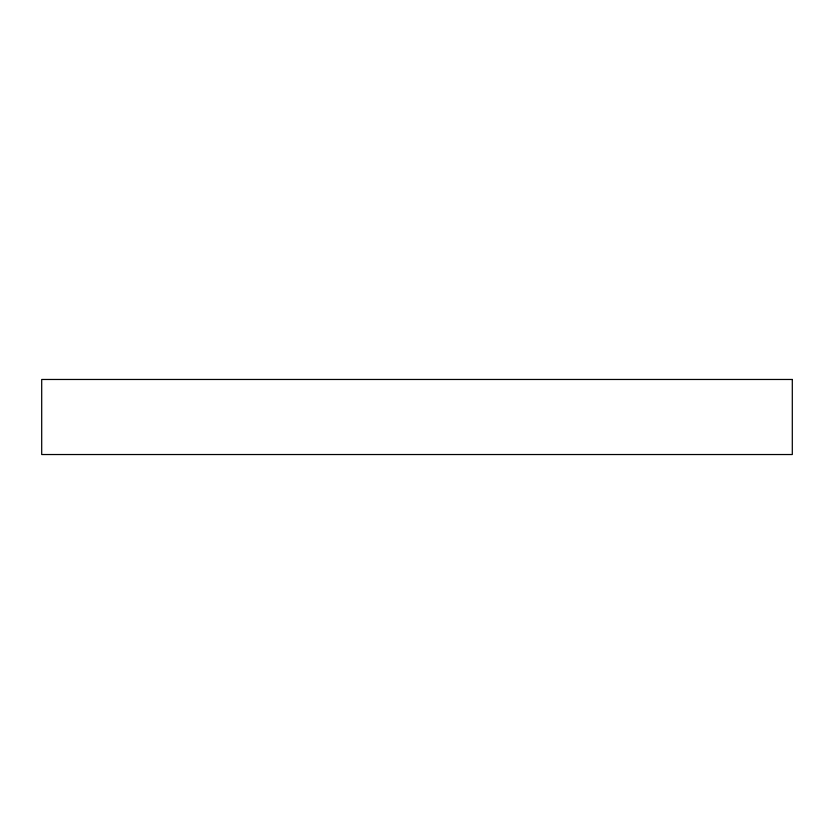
<?xml version="1.0" encoding="UTF-8"?>
<svg xmlns="http://www.w3.org/2000/svg" width="834" height="834" viewBox="0 0 834 834"><rect width="100%" height="100%" fill="white"/><g stroke="black" fill="none" stroke-linecap="round" stroke-linejoin="round"><path stroke-width="1.25" d="M792.3 379.47L41.7 379.47L41.7 454.53L792.3 454.53L792.3 379.47"/></g></svg>
